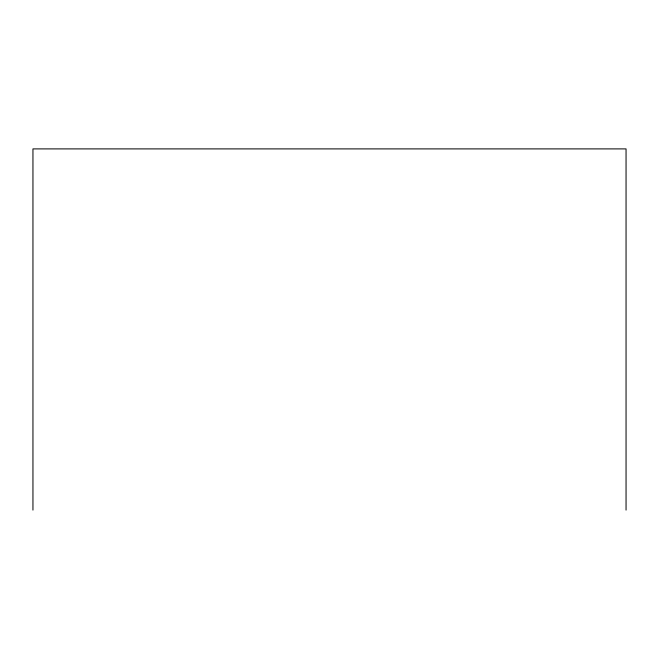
<?xml version="1.0" encoding="UTF-8"?>
<svg xmlns="http://www.w3.org/2000/svg" width="659" height="659" viewBox="0 0 659 659"><rect width="100%" height="100%" fill="white"/><g stroke="black" fill="none" stroke-linecap="round" stroke-linejoin="round"><path stroke-width="0.99" d="M626.05 510.099L626.05 148.901L32.95 148.901L32.95 510.099"/></g></svg>
